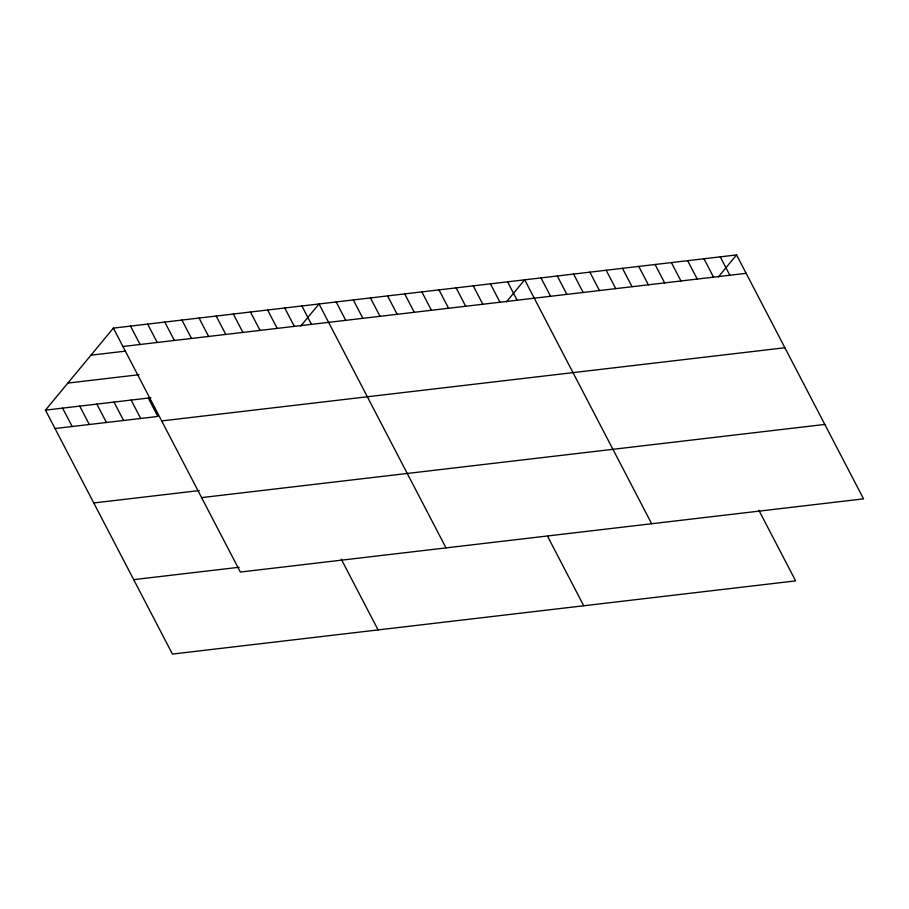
<?xml version="1.0" encoding="UTF-8"?>
<svg xmlns="http://www.w3.org/2000/svg" width="909" height="909" viewBox="0 0 909 909"><rect width="100%" height="100%" fill="white"/><g stroke="black" fill="none" stroke-linecap="round" stroke-linejoin="round"><path stroke-width="1.36" d="M758.822 510.176L795.625 580.885L172.426 654.071L45.45 410.141L113.375 328.115L736.574 254.929L863.55 498.859L240.351 572.045L113.375 328.115M300.765 326.024L319.025 303.958L446.012 547.888M506.415 301.868L524.686 279.813L651.662 523.743M718.303 276.984L736.574 254.929M122.942 346.499L746.141 273.325M90.957 355.18L125.237 351.158M67.868 383.075L139.054 374.713M45.45 410.141L150.917 397.756M55.017 428.525L157.848 416.458L148.281 398.062M161.688 420.924L784.887 347.749M93.763 502.961L199.23 490.576M201.605 497.609L824.804 424.435M133.691 579.635L239.147 567.261M720.269 256.849L729.847 275.234M703.975 258.758L713.542 277.154M687.67 260.678L697.248 279.063M671.376 262.587L680.943 280.972M655.071 264.496L664.649 282.892M638.777 266.417L648.344 284.801M622.472 268.325L632.05 286.721M606.178 270.246L615.745 288.63M589.873 272.155L599.451 290.55M573.579 274.075L583.158 292.459M557.285 275.984L566.852 294.38M540.98 277.904L550.559 296.289M507.54 281.824L517.119 300.22M490.406 283.835L499.984 302.231M473.271 285.846L482.838 304.242M456.136 287.858L465.703 306.253M438.99 289.88L448.569 308.265M421.856 291.891L431.423 310.276M547.582 536.299L583.737 605.769M404.721 293.902L414.288 312.287M387.575 295.914L397.153 314.298M370.44 297.925L380.019 316.309M353.306 299.936L362.873 318.332M336.171 301.947L345.738 320.343M301.89 305.969L311.457 324.365M284.756 307.992L294.323 326.376M267.61 310.003L277.188 328.388M250.475 312.014L260.054 330.399M233.34 314.025L242.908 332.41M216.206 316.037L225.773 334.421M341.273 559.217L378.087 629.914M199.06 318.048L208.638 336.444M181.925 320.059L191.492 338.455M164.79 322.07L174.358 340.466M147.644 324.093L157.223 342.477M130.51 326.104L140.088 344.488M131.135 400.074L140.713 418.47M114 402.085L123.579 420.481M96.865 404.107L106.433 422.492M79.731 406.118L89.298 424.503M62.585 408.13L72.163 426.514"/></g></svg>
